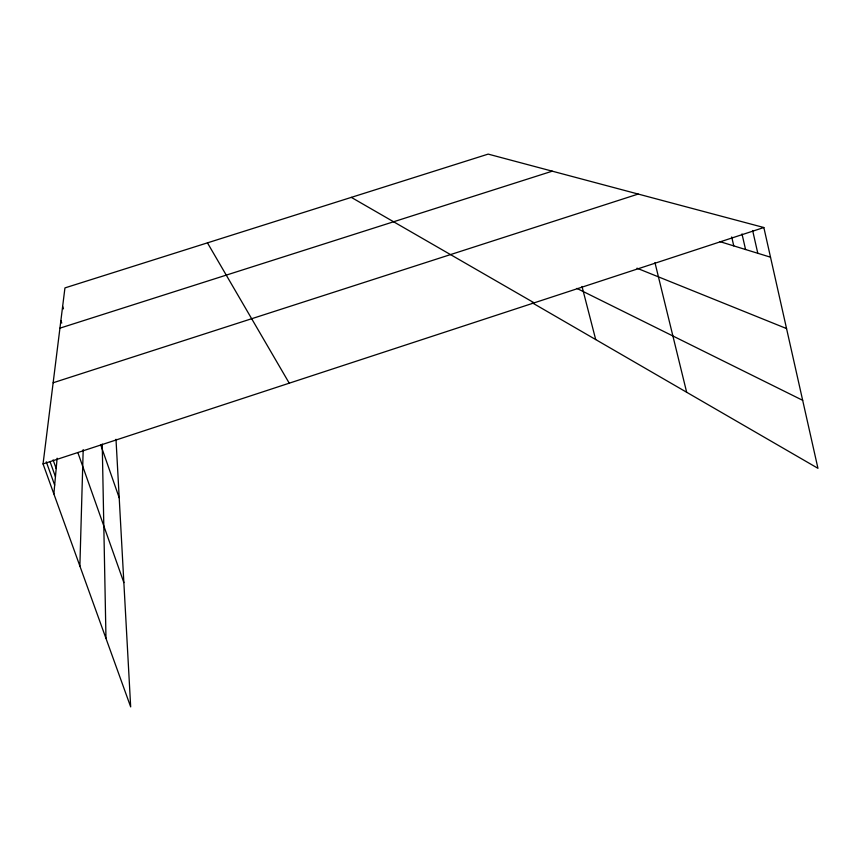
<?xml version="1.0" encoding="UTF-8"?>
<svg xmlns="http://www.w3.org/2000/svg" width="861" height="861" viewBox="0 0 861 861"><rect width="100%" height="100%" fill="white"/><g stroke="black" fill="none" stroke-linecap="round" stroke-linejoin="round"><path stroke-width="1.29" d="M79.869 566.021L83.194 449.603M53.866 493.923L57.138 458.203M115.998 439.282L130.678 706.892L43.05 463.939L64.941 287.908L488.176 154.108L763.847 227.519L817.95 468.309L532.216 302.792M43.05 463.939L763.847 227.519M53.145 382.758L638.195 194.059M59.936 328.159L552.267 171.178M719.947 241.64L770.509 257.191M636.957 268.191L786.556 328.568M576.913 288.403L802.678 400.322M351.31 197.373L534.175 302.857M207.447 242.856L289.242 383.188M46.279 461.83L54.673 485.13M53.091 459.903L56.191 468.545M50.024 461.593L55.448 476.682M77.964 452.875L123.866 582.596M60.883 320.54L61.766 323.058M100.662 444.717L119.216 497.83M62.638 306.473L63.466 308.862M582.004 286.455L595.704 339.568M654.963 262.648L686.658 392.25M731.699 236.947L733.766 245.891M741.988 233.912L745.561 249.518M752.632 230.49L757.798 253.285M102.233 444.082L105.978 638.399"/></g></svg>
